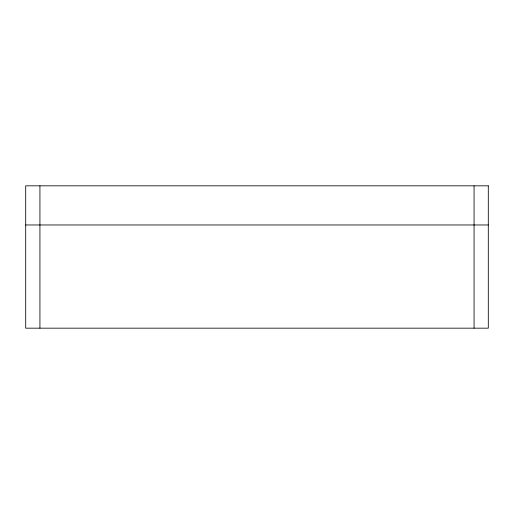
<?xml version="1.0" encoding="UTF-8"?>
<svg xmlns="http://www.w3.org/2000/svg" width="514" height="514" viewBox="0 0 514 514"><rect width="100%" height="100%" fill="white"/><g stroke="black" fill="none" stroke-linecap="round" stroke-linejoin="round"><path stroke-width="0.77" d="M25.7 224.971L488.3 224.971M474.069 185.83L474.069 328.17M39.931 185.83L39.931 328.17M488.3 185.83L25.7 185.83L25.7 328.17L488.3 328.17L488.3 185.83"/></g></svg>
